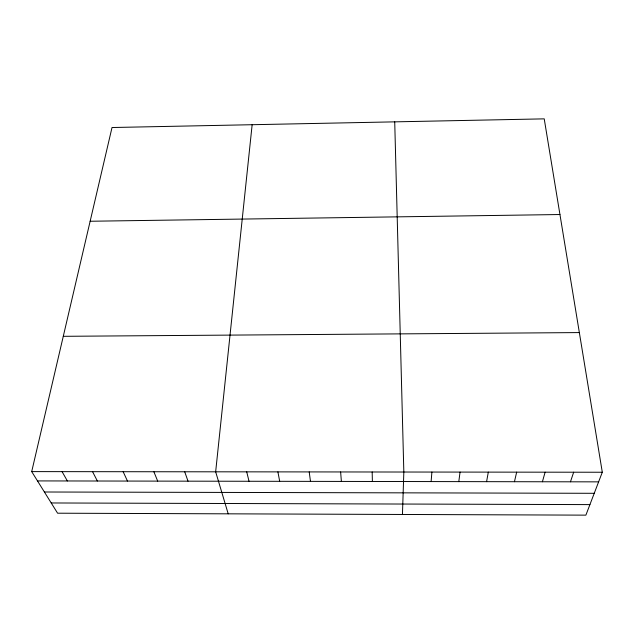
<?xml version="1.0" encoding="UTF-8"?>
<svg xmlns="http://www.w3.org/2000/svg" width="634" height="634" viewBox="0 0 634 634"><rect width="100%" height="100%" fill="white"/><g stroke="black" fill="none" stroke-linecap="round" stroke-linejoin="round"><path stroke-width="0.95" d="M402.447 514.467L403.834 472.021L394.72 121.855M431.12 481.578L431.897 472.053M252.15 124.716L215.655 471.807L228.2 513.825M458.802 481.626L460.054 472.084M486.579 481.674L488.315 472.116M514.451 481.721L516.662 472.148M31.7 471.609L112.02 127.521L544.226 118.859L602.3 472.243L585.887 515.141L57.591 513.199L31.7 471.609L602.3 472.243M542.411 481.761L545.113 472.179M570.465 481.808L573.659 472.211M90.139 221.25L559.949 214.53M63.281 336.313L579.349 332.581M37.493 480.913L598.623 481.856M44.396 492L594.248 493.3M51.219 502.968L589.921 504.609M62.069 471.641L67.378 480.968M92.556 471.672L97.374 481.016M123.154 471.704L127.474 481.063M153.872 471.744L157.692 481.119M184.708 471.775L188.021 481.166M246.721 471.847L249.019 481.269M277.906 471.878L279.689 481.325M309.21 471.918L310.478 481.372M340.632 471.95L341.377 481.428M372.174 471.981L372.388 481.475"/></g></svg>
